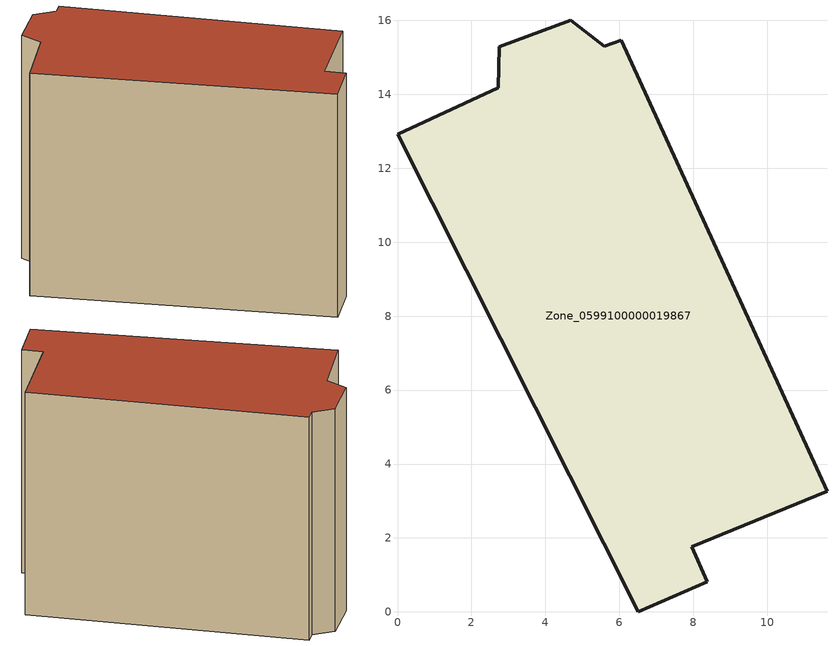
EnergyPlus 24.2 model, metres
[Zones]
Zone_0599100000019867
 floor ground (C_G): 6.06,15.47 11.62,3.26 7.96,1.76 8.38,0.81 6.52,0 0,12.92 2.72,14.18 2.76,15.29 4.69,16.01 5.59,15.3 z0
 wall outside (C_F): 5.59,15.3 4.69,16.01 2.76,15.29 2.72,14.18 0,12.92 6.52,0 8.38,0.81 7.96,1.76 11.62,3.26 6.06,15.47 5.59,15.3 z0:11.84
 roof outside (C_R): 11.62,3.26 6.06,15.47 5.59,15.3 4.69,16.01 2.76,15.29 2.72,14.18 0,12.92 6.52,0 8.38,0.81 7.96,1.76 z11.84
[BUILDING]
Pand.0599100000019867: North Axis=0; Terrain=City; Loads Convergence Tolerance Value=0.04; Temperature Convergence Tolerance Value=0.4; Solar Distribution=FullExterior; Maximum Number of Warmup Days=25; Minimum Number of Warmup Days=1
[Site:Location]
Rotterdam.The.Hague.AP_ZH_NLD Design_Conditions: Latitude=51.96; Longitude=4.45; Time Zone=1; Elevation=-4.5
[SITE:GROUNDTEMPERATURE:BUILDINGSURFACE]
18, 18, 18, 18, 18, 18, 18, 18, 18, 18, 18, 18
[MATERIAL] Thermal Absorptance=0.9; Solar Absorptance=0.7; Visible Absorptance=0.7
Name | Roughness | Thickness | Conductivity | Density | Specific Heat
G.TI.1946 | MediumSmooth | 0.15 | 1 | 540 | 1210
F.TI.1946 | Rough | 0.3 | 0.857143 | 1920 | 840
R.TI.1946 | MediumRough | 0.2 | 0.1 | 1500 | 1000
[CONSTRUCTION]
C_G: G.TI.1946
C_F: F.TI.1946
C_R: R.TI.1946
[ZONE]
Zone_0599100000019867: Type=1; Multiplier=1; Ceiling Height=Autocalculate; Volume=Autocalculate; Floor Area=autocalculate; Part of Total Floor Area=Yes
[ZONEINFILTRATION:DESIGNFLOWRATE]
Infil_Zone_0599100000019867: Zone or ZoneList or Space or SpaceList=Zone_0599100000019867; Schedule=AlwaysOn; Design Flow Rate Calculation Method=Flow/Area; Flow Rate per Floor Area=0.003; Constant Term Coefficient=1; Temperature Term Coefficient=0; Velocity Term Coefficient=0; Velocity Squared Term Coefficient=0
[HVACTEMPLATE:ZONE:IDEALLOADSAIRSYSTEM]
Zone_0599100000019867: Maximum Heating Supply Air Temperature=50; Minimum Cooling Supply Air Temperature=13; Maximum Heating Supply Air Humidity Ratio=0.0156; Minimum Cooling Supply Air Humidity Ratio=0.0077; Heating Limit=NoLimit; Cooling Limit=NoLimit; Dehumidification Control Type=ConstantSensibleHeatRatio; Cooling Sensible Heat Ratio=0.7; Dehumidification Setpoint=60; Humidification Control Type=None; Humidification Setpoint=30; Outdoor Air Method=None; Outdoor Air Flow Rate per Person=0.00944; Outdoor Air Flow Rate per Zone Floor Area=0; Outdoor Air Flow Rate per Zone=0; Demand Controlled Ventilation Type=None; Outdoor Air Economizer Type=NoEconomizer; Heat Recovery Type=None; Sensible Heat Recovery Effectiveness=0.7; Latent Heat Recovery Effectiveness=0.65
[ZONECONTROL:THERMOSTAT]
ThermostatControl_Zone_0599100000019867: Zone or ZoneList=Zone_0599100000019867; Control Type Schedule=DualSetpointControlType; Control 1=Thermostat_Zone_0599100000019867; Temperature Difference Between Cutout And Setpoint=0
[THERMOSTATSETPOINT:DUALSETPOINT]
Thermostat_Zone_0599100000019867: Heating Setpoint Temperature Schedule=HeatingSetpoint_Zone_0599100000019867; Cooling Setpoint Temperature Schedule=CoolingSetpoint_Zone_0599100000019867
[SCHEDULE:COMPACT]
HeatingSetpoint_Zone_0599100000019867: Through: 12/31, For: AllDays, Until: 24:00, 21
CoolingSetpoint_Zone_0599100000019867: Through: 12/31, For: AllDays, Until: 24:00, 24
DualSetpointControlType: Through: 12/31, For: AllDays, Until: 24:00, 4
AlwaysOn: Through: 12/31, For: AllDays, Until: 24:00, 1
